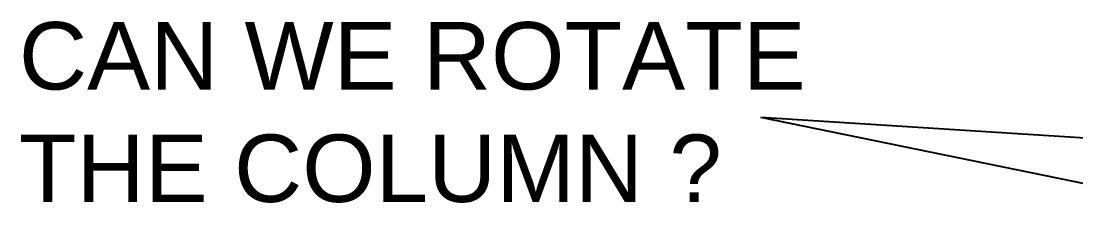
# Model space of a CAD drawing. Header units: inches. Extents: x 16106347 to 16308397, y -515360 to -420631.
# Drawn here: x 16150753 to 16155435, y -480594 to -479710 of the extents above; entities that cross this region are included whole.
import ezdxf

# ---------------------------------------------------------------- set-up
doc = ezdxf.new("R2010")
doc.units = ezdxf.units.IN
doc.header["$LTSCALE"] = 1000
doc.header["$MEASUREMENT"] = 0
doc.layers.add('DIEN HOA', color=111, linetype='Continuous')
doc.styles.add('ROMANS', font='simplex.shx', dxfattribs={"width": 0.7})
doc.styles.get("Standard").update_dxf_attribs({"font": 'arial.ttf'})
doc.dimstyles.new('dim100', dxfattribs={"dimtxt": 250, "dimasz": 250, "dimexe": 200, "dimexo": 200, "dimgap": 100, "dimtad": 1, "dimdec": 0, "dimzin": 0, "dimdsep": 46, "dimtxsty": 'ROMANS', "dimcen": 0, "dimclrd": 5, "dimclre": 5, "dimclrt": 4, "dimadec": 0, "dimazin": 0, "dimtfac": 1, "dimtdec": 0, "dimtix": 1, "dimtofl": 0, "dimtmove": 2, "dimatfit": 3, "dimfxl": 0, "dimtolj": 1, "dimtzin": 0, "dimlwd": -1, "dimlwe": -1, "dimarcsym": 0})

msp = doc.modelspace()

# ---------------------------------------------------------------- texts
at = {"layer": 'DIEN HOA', "color": 5, "linetype": 'Continuous', "insert": (16150743.7, -479714.5, 0), "char_height": 300, "width": 3606.693, "attachment_point": 1}
msp.add_mtext('CAN WE ROTATE THE COLUMN ?', dxfattribs=at)

# ---------------------------------------------------------------- leaders
at = {"layer": 'DIEN HOA', "color": 5, "linetype": 'Continuous'}
for points in [[(16161165.6, -480593.3, 0), (16154036.7, -480138.3, 0)], [(16156071, -480556.2, 0), (16154036.7, -480138.3, 0)]]:
    msp.add_leader(points, dimstyle='dim100', override={"dimasz": 12, "dimgap": 100, "dimtad": 0}, dxfattribs=at)

doc.saveas('drawing.dxf')
